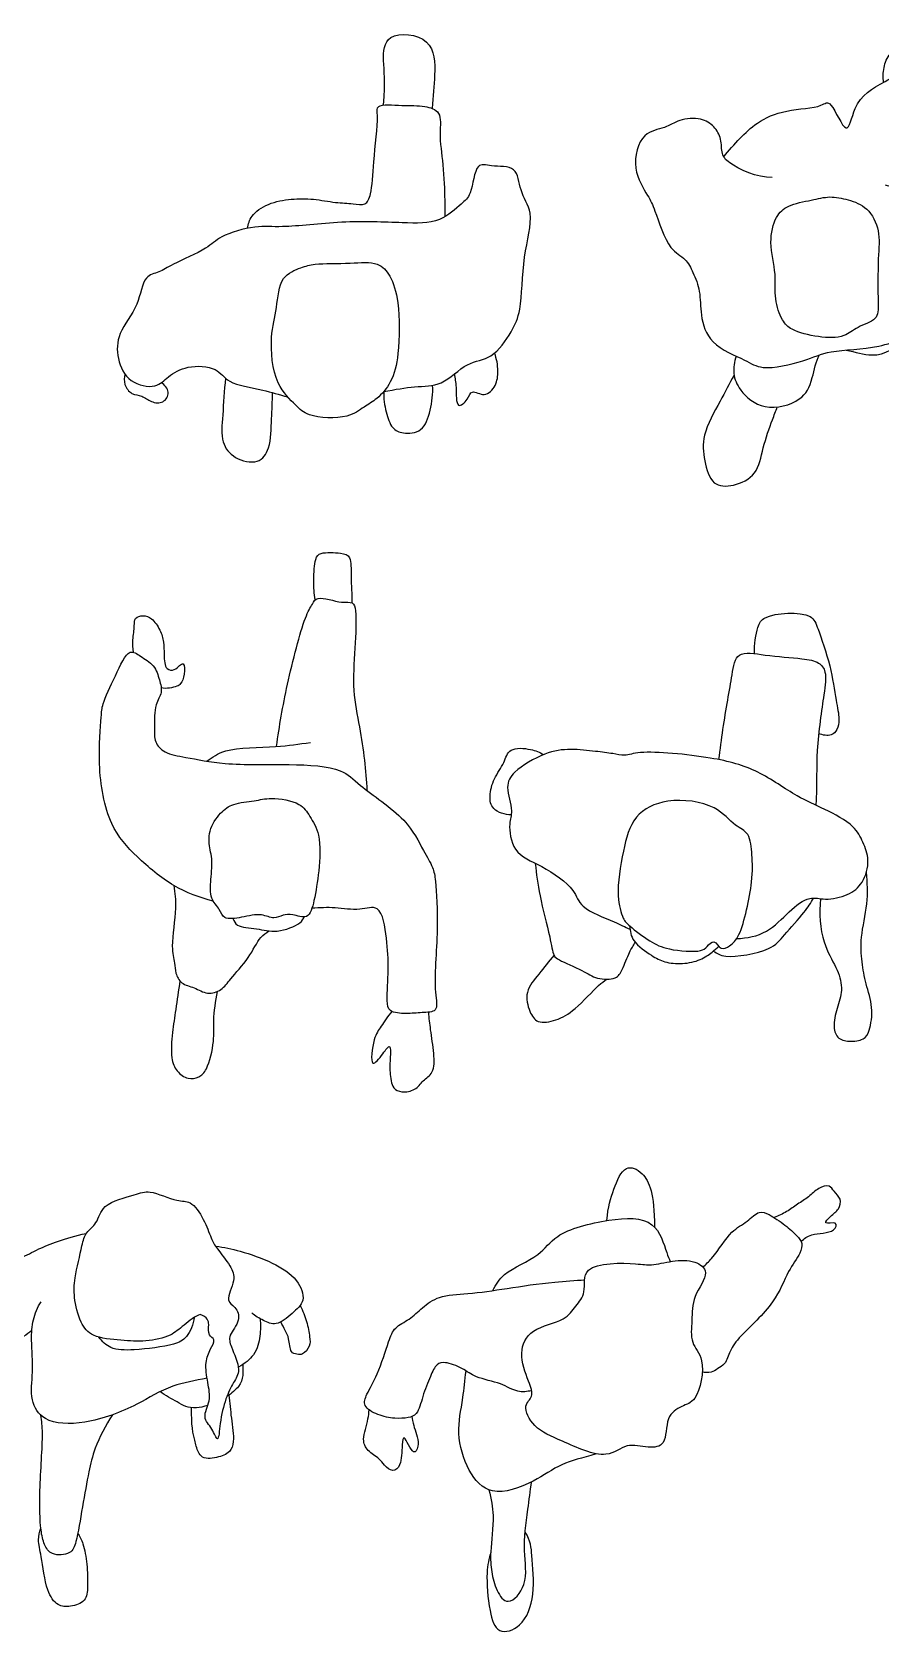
# Model space of a CAD drawing. Header units: millimetres. Extents: x 1.39 to 5.98, y 0.28 to 2.74.
# Drawn here: x 2.834 to 4.109, y 0.332 to 2.735 of the extents above; entities that cross this region are included whole.
import ezdxf

# ---------------------------------------------------------------- set-up
doc = ezdxf.new("R2010")
doc.units = ezdxf.units.MM

# ---------------------------------------------------------------- blocks, each defined once
blk = doc.blocks.new('pa37-3')
for points, knots in [([(3.0862, 0.8103), (3.0975, 0.806), (3.1003, 0.795), (3.0972, 0.7787), (3.1105, 0.7726), (3.1007, 0.7574), (3.0929, 0.7378), (3.0975, 0.7079), (3.1031, 0.681), (3.0883, 0.6552), (3.1044, 0.6406), (3.1137, 0.6137), (3.1159, 0.6508), (3.1237, 0.6827), (3.1356, 0.7079), (3.149, 0.7267), (3.1323, 0.7612), (3.1279, 0.7792), (3.1481, 0.8001), (3.1406, 0.8223), (3.1224, 0.8302), (3.1408, 0.8619), (3.1324, 0.8836), (3.1113, 0.9087), (3.1021, 0.9247), (3.0927, 0.953), (3.0726, 0.982), (3.051, 0.9784), (3.0101, 0.9985), (2.9888, 0.9892), (2.938, 0.9777), (2.9329, 0.9468), (2.9133, 0.9334), (2.9087, 0.9127), (2.8972, 0.8643), (2.896, 0.8368), (2.9052, 0.7974), (2.9241, 0.775), (2.9683, 0.7712), (3.0037, 0.7687), (3.0425, 0.7771), (3.0607, 0.7933), (3.0794, 0.8082), (3.0862, 0.8103)], [0, 0, 0, 0, 0.204265, 0.417115, 0.588599, 0.793463, 1.044646, 1.338803, 1.623806, 1.893434, 2.14152, 2.360913, 2.622264, 2.954013, 3.234439, 3.481497, 3.803953, 4.030535, 4.303281, 4.545026, 4.753439, 5.048611, 5.307772, 5.61226, 5.845765, 6.142566, 6.446884, 6.690494, 7.039325, 7.305601, 7.676875, 7.961043, 8.207707, 8.454666, 8.831775, 9.125605, 9.459549, 9.741345, 10.090154, 10.42194, 10.751291, 11.025463, 11.316718, 11.316718, 11.316718, 11.316718]), ([(2.8334, 0.7861), (2.8295, 0.7828), (2.8155, 0.7723), (2.7875, 0.7606), (2.7621, 0.7511), (2.7412, 0.7573), (2.7417, 0.767), (2.7284, 0.7924), (2.7193, 0.8124), (2.7113, 0.8351), (2.7394, 0.8535), (2.766, 0.8778), (2.8174, 0.8941), (2.843, 0.9091), (2.8827, 0.9249), (2.9152, 0.9319)], [0.183205, 0.183205, 0.183205, 0.183205, 0.31878, 0.648247, 0.941923, 1.156615, 1.370541, 1.655433, 1.912339, 2.148227, 2.434269, 2.764368, 3.145618, 3.444391, 3.867056, 3.867056, 3.867056, 3.867056]), ([(3.1094, 0.9127), (3.1219, 0.9109), (3.1468, 0.9059), (3.1952, 0.8891), (3.2329, 0.8652), (3.2462, 0.8302), (3.2243, 0.8119), (3.2014, 0.7917), (3.1807, 0.8011), (3.169, 0.8078), (3.1638, 0.8124)], [0, 0, 0, 0, 0.328001, 0.709167, 1.065861, 1.36036, 1.631174, 1.914903, 2.151673, 2.393282, 2.393282, 2.393282, 2.393282]), ([(3.0966, 0.7146), (3.0789, 0.7107), (3.0366, 0.7036), (2.9929, 0.6729), (2.9156, 0.6438), (2.8516, 0.6464), (2.8295, 0.682), (2.8363, 0.7237), (2.8322, 0.7709), (2.834, 0.802), (2.8422, 0.8209), (2.8472, 0.8293)], [1.104198, 1.104198, 1.104198, 1.104198, 1.421406, 1.83628, 2.320455, 2.729757, 3.042013, 3.386379, 3.753843, 4.049899, 4.338706, 4.338706, 4.338706, 4.338706]), ([(3.2364, 0.8236), (3.2404, 0.8159), (3.2468, 0.8002), (3.251, 0.777), (3.2521, 0.7625), (3.2408, 0.7491), (3.2318, 0.7504), (3.2207, 0.7526), (3.2204, 0.7746), (3.2142, 0.7855), (3.2098, 0.7947), (3.2073, 0.7989)], [0, 0, 0, 0, 0.271681, 0.52886, 0.729905, 0.936752, 1.090728, 1.252065, 1.487267, 1.681905, 1.886051, 1.886051, 1.886051, 1.886051]), ([(2.722, 0.8067), (2.7188, 0.8017), (2.7029, 0.7776), (2.6758, 0.7374), (2.6678, 0.717), (2.6717, 0.6802), (2.6834, 0.6598), (2.6971, 0.6408), (2.7142, 0.6501), (2.6973, 0.674), (2.7024, 0.6896), (2.7108, 0.6607), (2.7214, 0.6841), (2.709, 0.6995), (2.7107, 0.7151), (2.7092, 0.7353), (2.7252, 0.7481), (2.7347, 0.7574), (2.7411, 0.7637)], [0.878292, 0.878292, 0.878292, 0.878292, 0.993804, 1.424881, 1.671114, 1.977782, 2.249711, 2.482735, 2.653526, 2.932061, 3.075031, 3.291324, 3.490307, 3.737939, 3.946259, 4.154131, 4.425237, 4.512474, 4.512474, 4.512474, 4.512474]), ([(3.0773, 0.8058), (3.0764, 0.7955), (3.067, 0.7744), (3.0464, 0.7631), (2.9873, 0.7561), (2.952, 0.7566), (2.9389, 0.7697), (2.9341, 0.7761)], [0, 0, 0, 0, 0.296561, 0.550965, 0.960858, 1.276788, 1.53752, 1.53752, 1.53752, 1.53752]), ([(3.1763, 0.8038), (3.1773, 0.7952), (3.1765, 0.7774), (3.1708, 0.7508), (3.1533, 0.7363), (3.1436, 0.7309)], [0, 0, 0, 0, 0.2722474, 0.5618472, 0.7929903, 0.7929903, 0.7929903, 0.7929903]), ([(3.1502, 0.735), (3.1505, 0.7238), (3.1525, 0.7075), (3.1336, 0.6918), (3.1265, 0.6871)], [0, 0, 0, 0, 0.3081302, 0.457713, 0.457713, 0.457713, 0.457713]), ([(3.0976, 0.6736), (3.0915, 0.6716), (3.0708, 0.6671), (3.0526, 0.6788), (3.0341, 0.6882), (3.0263, 0.6944)], [0.6407647, 0.6407647, 0.6407647, 0.6407647, 0.7566043, 1.0490895, 1.340065, 1.340065, 1.340065, 1.340065]), ([(3.1295, 0.6892), (3.1309, 0.6776), (3.1322, 0.6558), (3.1384, 0.6213), (3.1312, 0.6016), (3.1113, 0.5947), (3.0865, 0.5917), (3.0751, 0.6301), (3.0731, 0.6438), (3.0734, 0.67)], [0, 0, 0, 0, 0.315464, 0.622118, 0.811541, 1.05942, 1.324701, 1.510872, 2.091189, 2.091189, 2.091189, 2.091189]), ([(2.9546, 0.6596), (2.9442, 0.6439), (2.9268, 0.6098), (2.9189, 0.5736), (2.9092, 0.5227), (2.9012, 0.4703), (2.8931, 0.4496), (2.8623, 0.4473), (2.8512, 0.4651), (2.8459, 0.4888), (2.8439, 0.5458), (2.8512, 0.6311), (2.8481, 0.6497), (2.8471, 0.6588)], [0, 0, 0, 0, 0.39973, 0.725125, 1.116301, 1.502257, 1.734207, 2.002575, 2.229996, 2.483991, 2.893556, 3.385953, 3.665265, 3.665265, 3.665265, 3.665265]), ([(2.9025, 0.4819), (2.9055, 0.4769), (2.9116, 0.4647), (2.9169, 0.4349), (2.9176, 0.4028), (2.9158, 0.3788), (2.8915, 0.3706), (2.8708, 0.3719), (2.8538, 0.3965), (2.8487, 0.4462), (2.8417, 0.4711), (2.845, 0.4836), (2.847, 0.4891)], [0.03381, 0.03381, 0.03381, 0.03381, 0.24249, 0.540348, 0.847538, 1.092656, 1.34476, 1.576752, 1.853532, 2.232934, 2.504074, 2.726162, 2.726162, 2.726162, 2.726162])]:
    blk.add_open_spline(points, degree=3, knots=knots)
blk = doc.blocks.new('pa37-4')
for points, knots in [([(3.6972, 0.9511), (3.6988, 0.972), (3.7065, 0.996), (3.7227, 1.0369), (3.7553, 1.0238), (3.7689, 0.9909), (3.7686, 0.9415)], [0, 0, 0, 0, 0.311435, 0.603772, 0.845775, 1.191571, 1.191571, 1.191571, 1.191571]), ([(3.9889, 0.9198), (3.9939, 0.9237), (4.0029, 0.9331), (4.039, 0.931), (4.0448, 0.9513), (4.0196, 0.9435), (4.0341, 0.9594), (4.0462, 0.967), (4.0503, 0.9842), (4.0378, 0.9944), (4.0322, 1.0053), (4.0139, 1.0003), (4.0007, 0.9862), (3.9834, 0.976), (3.9677, 0.9638), (3.9549, 0.9581), (3.9484, 0.9557)], [0, 0, 0, 0, 0.23699, 0.551426, 0.725418, 0.930757, 1.119204, 1.341207, 1.54799, 1.759091, 1.934984, 2.150399, 2.392973, 2.635627, 2.878281, 3.126832, 3.126832, 3.126832, 3.126832]), ([(3.8414, 0.8812), (3.8459, 0.8852), (3.8627, 0.9019), (3.8821, 0.9358), (3.9076, 0.948), (3.9253, 0.9669), (3.9419, 0.9604), (3.9651, 0.9447), (3.9823, 0.9292), (3.9921, 0.9172), (3.9877, 0.9005), (3.9673, 0.8736), (3.9511, 0.8265), (3.8984, 0.7797), (3.8818, 0.7569), (3.8759, 0.7352), (3.8636, 0.7292), (3.8542, 0.7218), (3.8447, 0.7227), (3.8405, 0.724)], [8.485029, 8.485029, 8.485029, 8.485029, 8.622069, 9.0057, 9.294594, 9.553012, 9.764721, 10.055788, 10.321466, 10.522601, 10.732025, 11.042342, 11.432511, 11.885573, 12.176727, 12.4213, 12.615196, 12.7998, 12.997043, 12.997043, 12.997043, 12.997043]), ([(3.526, 0.846), (3.5302, 0.8547), (3.5428, 0.8757), (3.5979, 0.8967), (3.6192, 0.9334), (3.6989, 0.9544), (3.7711, 0.9574), (3.785, 0.908), (3.7906, 0.8934), (3.7924, 0.8895)], [0.072125, 0.072125, 0.072125, 0.072125, 0.343103, 0.772029, 1.130082, 1.634366, 2.08811, 2.475676, 2.634021, 2.634021, 2.634021, 2.634021]), ([(3.5871, 0.7851), (3.5758, 0.7774), (3.5633, 0.7522), (3.579, 0.7114), (3.5885, 0.6866), (3.5694, 0.6734), (3.5883, 0.6371), (3.6292, 0.6212), (3.6963, 0.5892), (3.7258, 0.6188), (3.7583, 0.6088), (3.7883, 0.6129), (3.7842, 0.6566), (3.8094, 0.6735), (3.8346, 0.6794), (3.847, 0.7439), (3.8215, 0.7663), (3.8258, 0.802), (3.8245, 0.8371), (3.8541, 0.873), (3.8288, 0.8926), (3.7959, 0.8912), (3.763, 0.8831), (3.7428, 0.8871), (3.6562, 0.8891), (3.6675, 0.8424), (3.65, 0.8227), (3.6342, 0.799), (3.5999, 0.7938), (3.5871, 0.7851)], [0, 0, 0, 0, 0.333413, 0.690942, 0.953677, 1.176676, 1.485187, 1.860393, 2.310351, 2.628725, 2.935778, 3.198563, 3.527514, 3.810182, 4.073696, 4.484005, 4.786937, 5.096886, 5.426036, 5.764678, 6.022646, 6.338605, 6.644303, 6.911931, 7.371091, 7.684464, 7.955224, 8.237814, 8.61546, 8.61546, 8.61546, 8.61546]), ([(3.5842, 0.6957), (3.5774, 0.6943), (3.562, 0.6923), (3.5383, 0.7081), (3.5002, 0.7143), (3.481, 0.7296), (3.4553, 0.7395), (3.4406, 0.7363), (3.4313, 0.7161), (3.4202, 0.688), (3.4137, 0.6597), (3.3984, 0.6546), (3.3778, 0.6533), (3.3538, 0.6584), (3.3297, 0.6715), (3.3367, 0.6924), (3.3538, 0.7204), (3.3688, 0.7685), (3.3774, 0.7914), (3.4014, 0.8023), (3.4199, 0.8209), (3.4454, 0.8396), (3.4901, 0.8406), (3.5484, 0.8493), (3.6083, 0.8587), (3.6497, 0.8611), (3.6638, 0.8623)], [0, 0, 0, 0, 0.24867, 0.536215, 0.870015, 1.14402, 1.422653, 1.616861, 1.862097, 2.17194, 2.455005, 2.657267, 2.901272, 3.177977, 3.440553, 3.666134, 3.985372, 4.373574, 4.636659, 4.903562, 5.183242, 5.48053, 5.837655, 6.25679, 6.719576, 6.999954, 6.999954, 6.999954, 6.999954]), ([(3.6813, 0.601), (3.6592, 0.5939), (3.6305, 0.5889), (3.5841, 0.555), (3.5225, 0.5349), (3.4869, 0.5739), (3.4703, 0.6335), (3.4802, 0.6753), (3.4842, 0.7113), (3.4856, 0.7253)], [0.260586, 0.260586, 0.260586, 0.260586, 0.634848, 0.982589, 1.440111, 1.848391, 2.278655, 2.705978, 2.967099, 2.967099, 2.967099, 2.967099]), ([(3.4044, 0.6569), (3.4055, 0.648), (3.4097, 0.6352), (3.4168, 0.6148), (3.406, 0.5949), (3.3921, 0.6341), (3.3888, 0.6114), (3.3895, 0.5845), (3.3757, 0.5724), (3.3622, 0.5838), (3.3558, 0.5943), (3.3366, 0.6047), (3.3286, 0.6235), (3.3382, 0.6478), (3.3397, 0.6624), (3.34, 0.6668)], [0.192874, 0.192874, 0.192874, 0.192874, 0.32005, 0.641775, 0.838647, 1.139123, 1.336591, 1.664383, 1.883554, 2.111427, 2.326731, 2.598217, 2.85462, 3.188834, 3.33421, 3.33421, 3.33421, 3.33421]), ([(3.5201, 0.5469), (3.5235, 0.5325), (3.5289, 0.5057), (3.5213, 0.4544), (3.5233, 0.4244), (3.53, 0.3963), (3.549, 0.3697), (3.5808, 0.4065), (3.57, 0.4567), (3.5774, 0.5067), (3.5821, 0.5455), (3.5841, 0.5586)], [0.065317, 0.065317, 0.065317, 0.065317, 0.335906, 0.706515, 0.983383, 1.256586, 1.498482, 1.794106, 2.152516, 2.546171, 2.77473, 2.77473, 2.77473, 2.77473]), ([(3.5227, 0.4537), (3.52, 0.4434), (3.515, 0.4225), (3.5198, 0.3672), (3.5315, 0.3279), (3.5727, 0.3408), (3.5903, 0.3904), (3.5843, 0.4457), (3.583, 0.4703), (3.5745, 0.4833)], [0, 0, 0, 0, 0.327899, 0.76661, 1.102657, 1.4244, 1.837236, 2.280607, 2.588324, 2.588324, 2.588324, 2.588324])]:
    blk.add_open_spline(points, degree=3, knots=knots)
blk = doc.blocks.new('pa37-10')
for points, knots in [([(3.2592, 1.8829), (3.2574, 1.8921), (3.2562, 1.9098), (3.2581, 1.9451), (3.2673, 1.9553), (3.2971, 1.9537), (3.3138, 1.9493), (3.3121, 1.9147), (3.3145, 1.8912), (3.3141, 1.8786)], [0, 0, 0, 0, 0.28803, 0.556172, 0.740238, 1.032337, 1.240949, 1.491807, 1.82617, 1.82617, 1.82617, 1.82617]), ([(3.201, 1.663), (3.2052, 1.6942), (3.2151, 1.7512), (3.2411, 1.854), (3.2542, 1.8754), (3.2622, 1.8902), (3.2983, 1.8768), (3.3161, 1.8814), (3.3216, 1.8639), (3.3189, 1.808), (3.3142, 1.7475), (3.3259, 1.6927), (3.3335, 1.6426), (3.336, 1.612), (3.3368, 1.5967)], [0, 0, 0, 0, 0.528554, 1.079159, 1.344003, 1.533247, 1.857238, 2.074203, 2.271074, 2.676372, 3.109704, 3.514243, 3.899768, 4.267389, 4.267389, 4.267389, 4.267389]), ([(2.9861, 1.8043), (2.9854, 1.8105), (2.9845, 1.8227), (2.988, 1.8434), (2.9869, 1.8566), (3.0012, 1.8606), (3.0144, 1.8558), (3.0267, 1.8379), (3.0321, 1.8196), (3.0317, 1.8011), (3.0332, 1.7773), (3.0484, 1.7769), (3.0543, 1.7841), (3.0631, 1.7901), (3.0634, 1.7704), (3.0576, 1.7566), (3.0514, 1.7525), (3.0354, 1.749), (3.0277, 1.7508)], [0, 0, 0, 0, 0.234606, 0.484861, 0.66746, 0.854212, 1.05388, 1.302791, 1.538662, 1.779107, 2.026681, 2.205106, 2.375433, 2.511551, 2.723215, 2.936463, 3.081229, 3.344296, 3.344296, 3.344296, 3.344296]), ([(3.106, 1.4306), (3.0854, 1.4358), (3.045, 1.4505), (2.9906, 1.4967), (2.9468, 1.5441), (2.9313, 1.6341), (2.9378, 1.706), (2.9387, 1.7273), (2.9585, 1.7671), (2.978, 1.8122), (2.9971, 1.7974), (3.0182, 1.7858), (3.0251, 1.7632), (3.0304, 1.7432), (3.0169, 1.7258), (3.0179, 1.6917), (3.0169, 1.6695), (3.0331, 1.6517), (3.0671, 1.6466), (3.1258, 1.6339), (3.2172, 1.6372), (3.2995, 1.6324), (3.325, 1.6026), (3.3971, 1.5564), (3.4201, 1.5084), (3.4365, 1.4815), (3.4407, 1.4587), (3.4446, 1.3866), (3.4358, 1.299), (3.4456, 1.2637), (3.4179, 1.2636), (3.3968, 1.2613), (3.3691, 1.2631), (3.3662, 1.2832), (3.3696, 1.3302), (3.3673, 1.3712), (3.3585, 1.4286), (3.3246, 1.415), (3.2889, 1.4223), (3.2658, 1.4206), (3.2542, 1.4199)], [0, 0, 0, 0, 0.433661, 0.887307, 1.318301, 1.838893, 2.293171, 2.537924, 2.906775, 3.257001, 3.478031, 3.745204, 4.004935, 4.241714, 4.486363, 4.801122, 5.055117, 5.300698, 5.610306, 6.030109, 6.5631, 7.040197, 7.373972, 7.86986, 8.269377, 8.561041, 8.812485, 9.274841, 9.800889, 10.08204, 10.325642, 10.593452, 10.856198, 11.075369, 11.444008, 11.817833, 12.186509, 12.465456, 12.79538, 13.116204, 13.116204, 13.116204, 13.116204]), ([(3.0963, 1.6408), (3.1051, 1.647), (3.1229, 1.6615), (3.202, 1.6612), (3.2344, 1.6666), (3.2518, 1.6687)], [0, 0, 0, 0, 0.308255, 0.779356, 1.173479, 1.173479, 1.173479, 1.173479]), ([(3.117, 1.5626), (3.1103, 1.5555), (3.0975, 1.5374), (3.1005, 1.5073), (3.1049, 1.4946), (3.1024, 1.463), (3.0999, 1.4347), (3.1161, 1.4195), (3.121, 1.4018), (3.1496, 1.4063), (3.178, 1.413), (3.1966, 1.4029), (3.2108, 1.4104), (3.2251, 1.412), (3.2497, 1.4012), (3.2584, 1.4346), (3.2651, 1.4751), (3.2683, 1.5298), (3.2511, 1.5577), (3.2374, 1.5798), (3.1924, 1.5871), (3.1684, 1.5807), (3.1355, 1.5783), (3.1229, 1.5687), (3.117, 1.5626)], [0, 0, 0, 0, 0.30318, 0.590828, 0.791344, 1.093769, 1.381561, 1.627784, 1.836361, 2.108586, 2.40769, 2.643748, 2.849275, 3.057346, 3.304256, 3.583343, 3.947454, 4.345043, 4.648837, 4.916588, 5.268401, 5.548447, 5.851051, 6.116039, 6.116039, 6.116039, 6.116039]), ([(3.0468, 1.4541), (3.0482, 1.4428), (3.0516, 1.421), (3.0415, 1.3637), (3.048, 1.3386), (3.0487, 1.3228), (3.0571, 1.3055), (3.078, 1.3017), (3.0965, 1.2893), (3.1194, 1.2967), (3.1319, 1.315), (3.1599, 1.344), (3.1751, 1.377), (3.1851, 1.383), (3.1895, 1.3859)], [0, 0, 0, 0, 0.31731, 0.72796, 1.002844, 1.213953, 1.438151, 1.68235, 1.934032, 2.181317, 2.435091, 2.783729, 3.10805, 3.323579, 3.323579, 3.323579, 3.323579]), ([(3.1355, 1.4045), (3.1372, 1.4009), (3.1407, 1.3914), (3.1728, 1.3901), (3.2002, 1.3816), (3.2377, 1.396), (3.2408, 1.4038), (3.2426, 1.407)], [0, 0, 0, 0, 0.187703, 0.479546, 0.784305, 1.111233, 1.291523, 1.291523, 1.291523, 1.291523]), ([(3.0559, 1.3108), (3.0537, 1.2966), (3.0495, 1.2679), (3.0444, 1.2344), (3.0414, 1.1958), (3.0499, 1.175), (3.0674, 1.1624), (3.0853, 1.1657), (3.0981, 1.1783), (3.1083, 1.2215), (3.1053, 1.2513), (3.1095, 1.2809), (3.1121, 1.2951)], [0, 0, 0, 0, 0.356469, 0.678926, 1.012204, 1.264621, 1.504842, 1.722548, 1.945108, 2.298584, 2.60526, 2.963695, 2.963695, 2.963695, 2.963695]), ([(3.3741, 1.2651), (3.3683, 1.2581), (3.3579, 1.2416), (3.3462, 1.2268), (3.34, 1.1746), (3.3608, 1.2013), (3.373, 1.2191), (3.3717, 1.1933), (3.3705, 1.1749), (3.3746, 1.1487), (3.3889, 1.1431), (3.4103, 1.146), (3.4202, 1.1618), (3.4383, 1.1724), (3.438, 1.2028), (3.4321, 1.2373), (3.4304, 1.255), (3.4295, 1.2639)], [0, 0, 0, 0, 0.284291, 0.544206, 0.865463, 1.110738, 1.320205, 1.539541, 1.7965, 2.061291, 2.259708, 2.500683, 2.731018, 2.965903, 3.252982, 3.578499, 3.859098, 3.859098, 3.859098, 3.859098])]:
    blk.add_open_spline(points, degree=3, knots=knots)
blk = doc.blocks.new('pa37-11')
for points, knots in [([(3.9191, 1.8023), (3.9179, 1.8158), (3.9233, 1.8432), (3.9348, 1.8629), (4.0046, 1.8672), (4.0141, 1.8395), (4.0343, 1.7841), (4.0404, 1.7339), (4.0474, 1.705), (4.0436, 1.688), (4.0351, 1.678), (4.021, 1.6795), (4.0154, 1.6824)], [0, 0, 0, 0, 0.335005, 0.583487, 1.194437, 1.469797, 1.873187, 2.253805, 2.534972, 2.744936, 2.922145, 3.15013, 3.15013, 3.15013, 3.15013]), ([(3.8656, 1.6431), (3.8674, 1.6584), (3.8735, 1.7049), (3.8849, 1.7658), (3.8908, 1.8079), (3.9368, 1.7987), (3.9885, 1.7955), (4.016, 1.7908), (4.028, 1.7739), (4.0228, 1.7377), (4.0107, 1.6564), (4.0128, 1.6025), (4.0114, 1.5782), (4.0111, 1.5746)], [0.314906, 0.314906, 0.314906, 0.314906, 0.547419, 1.025393, 1.321554, 1.647576, 2.038484, 2.306493, 2.519541, 2.826485, 3.307569, 3.750812, 3.830571, 3.830571, 3.830571, 3.830571]), ([(3.5535, 1.5601), (3.5442, 1.56), (3.5238, 1.5667), (3.5201, 1.5891), (3.5267, 1.6152), (3.5436, 1.6374), (3.5494, 1.6622), (3.5838, 1.6595), (3.596, 1.6543), (3.6021, 1.6507)], [0, 0, 0, 0, 0.276721, 0.510254, 0.780166, 1.059394, 1.302249, 1.585398, 1.827117, 1.827117, 1.827117, 1.827117]), ([(3.8923, 1.3745), (3.9075, 1.3749), (3.9396, 1.3811), (3.9692, 1.4148), (4.0008, 1.4393), (4.0254, 1.4312), (4.0598, 1.4386), (4.0831, 1.4571), (4.0929, 1.4922), (4.082, 1.5195), (4.0691, 1.5454), (4.0231, 1.5699), (3.9822, 1.5868), (3.9226, 1.6295), (3.8567, 1.6473), (3.7492, 1.6579), (3.725, 1.648), (3.7054, 1.6526), (3.6796, 1.6556), (3.6418, 1.66), (3.6039, 1.6548), (3.5571, 1.6268), (3.5437, 1.6028), (3.5572, 1.5655), (3.5488, 1.5472), (3.555, 1.5017), (3.5997, 1.4849), (3.6504, 1.4497), (3.6557, 1.4192), (3.7096, 1.4), (3.7239, 1.3921), (3.7319, 1.3884)], [0, 0, 0, 0, 0.355127, 0.708321, 1.025653, 1.281288, 1.585507, 1.867826, 2.172668, 2.451478, 2.728594, 3.09742, 3.455331, 3.890963, 4.343982, 4.88163, 5.140449, 5.362112, 5.630498, 5.951484, 6.281313, 6.66149, 6.925496, 7.238389, 7.475357, 7.801599, 8.162029, 8.564667, 8.843947, 9.222476, 9.492421, 9.492421, 9.492421, 9.492421]), ([(3.7219, 1.4053), (3.7182, 1.4127), (3.7103, 1.4408), (3.7209, 1.5056), (3.7355, 1.561), (3.7878, 1.5872), (3.8609, 1.5775), (3.8879, 1.5435), (3.9129, 1.5336), (3.9152, 1.4972), (3.9174, 1.461), (3.8998, 1.3792), (3.8834, 1.3641), (3.8677, 1.3556), (3.8589, 1.3751), (3.8468, 1.3616), (3.8389, 1.3533), (3.788, 1.357), (3.7629, 1.3692), (3.7313, 1.3925), (3.7244, 1.4002), (3.7219, 1.4053)], [0, 0, 0, 0, 0.306579, 0.73747, 1.125819, 1.507906, 1.947344, 2.284036, 2.537502, 2.829667, 3.165525, 3.637438, 3.884821, 4.074869, 4.273557, 4.459379, 4.638597, 4.99782, 5.29413, 5.612753, 5.822194, 5.822194, 5.822194, 5.822194]), ([(3.5896, 1.4874), (3.5914, 1.4711), (3.5951, 1.4395), (3.6118, 1.3795), (3.6161, 1.3486), (3.6256, 1.3417), (3.6614, 1.3266), (3.6809, 1.3133), (3.7116, 1.3124), (3.7209, 1.3279), (3.7308, 1.3544), (3.7368, 1.3639), (3.7398, 1.3687)], [0, 0, 0, 0, 0.367983, 0.786647, 1.065788, 1.236063, 1.557307, 1.825742, 2.094568, 2.308357, 2.585526, 2.803151, 2.803151, 2.803151, 2.803151]), ([(4.0183, 1.4343), (4.0157, 1.4128), (4.019, 1.3685), (4.0422, 1.3328), (4.0525, 1.3007), (4.0443, 1.2734), (4.0362, 1.2459), (4.0416, 1.2242), (4.0613, 1.219), (4.0836, 1.2216), (4.0929, 1.2369), (4.0979, 1.2721), (4.0857, 1.3062), (4.0801, 1.3397), (4.0774, 1.3773), (4.0903, 1.4269), (4.0885, 1.4584), (4.087, 1.4741)], [0, 0, 0, 0, 0.423526, 0.765523, 1.059784, 1.337332, 1.618912, 1.848852, 2.074578, 2.314151, 2.52325, 2.830832, 3.14856, 3.451948, 3.772521, 4.145711, 4.507309, 4.507309, 4.507309, 4.507309]), ([(3.8571, 1.3556), (3.863, 1.3524), (3.8742, 1.3433), (3.9448, 1.3554), (3.9626, 1.3795), (3.9945, 1.4135), (4.0033, 1.4279), (4.0078, 1.4353)], [0, 0, 0, 0, 0.235537, 0.659205, 0.95635, 1.305918, 1.573166, 1.573166, 1.573166, 1.573166]), ([(3.7314, 1.3935), (3.732, 1.3857), (3.7345, 1.369), (3.7645, 1.3488), (3.7832, 1.3381), (3.8113, 1.3357), (3.8376, 1.3413), (3.8553, 1.3537), (3.8621, 1.3599), (3.8652, 1.3631)], [0, 0, 0, 0, 0.253147, 0.559694, 0.806939, 1.079575, 1.3534, 1.59318, 1.785585, 1.785585, 1.785585, 1.785585]), ([(3.6179, 1.3494), (3.6098, 1.3405), (3.5961, 1.3214), (3.5729, 1.2956), (3.5801, 1.2651), (3.5924, 1.2458), (3.6229, 1.2514), (3.65, 1.2667), (3.6838, 1.3048), (3.6927, 1.3104), (3.6969, 1.3135)], [0, 0, 0, 0, 0.315701, 0.615052, 0.89621, 1.129445, 1.398738, 1.703493, 2.07152, 2.27889, 2.27889, 2.27889, 2.27889])]:
    blk.add_open_spline(points, degree=3, knots=knots)
blk = doc.blocks.new('pa37-17')
for points, knots in [([(3.3616, 2.6764), (3.3645, 2.7132), (3.3604, 2.7406), (3.3634, 2.7884), (3.4386, 2.7805), (3.4396, 2.7208), (3.4357, 2.6897), (3.4347, 2.6714)], [0, 0, 0, 0, 0.337674, 0.636382, 1.000775, 1.345254, 1.671456, 1.671456, 1.671456, 1.671456]), ([(3.1576, 2.4914), (3.1585, 2.4977), (3.1619, 2.5116), (3.1887, 2.5299), (3.2232, 2.536), (3.2562, 2.5362), (3.2892, 2.5295), (3.3147, 2.5289), (3.3355, 2.5245), (3.3445, 2.5454), (3.3459, 2.5908), (3.3548, 2.6573), (3.3492, 2.6791), (3.3918, 2.6747), (3.4218, 2.6765), (3.4502, 2.6668), (3.4444, 2.6317), (3.452, 2.5878), (3.4537, 2.5341), (3.4538, 2.517), (3.4538, 2.5086)], [0, 0, 0, 0, 0.223626, 0.504411, 0.806483, 1.099785, 1.394504, 1.655818, 1.870327, 2.081965, 2.436525, 2.85914, 3.052396, 3.35259, 3.651114, 3.896862, 4.174814, 4.52628, 4.896712, 5.152416, 5.152416, 5.152416, 5.152416]), ([(3.3619, 2.2462), (3.3795, 2.2495), (3.4099, 2.2552), (3.4501, 2.2531), (3.4859, 2.292), (3.5259, 2.2939), (3.555, 2.337), (3.57, 2.3695), (3.5695, 2.4482), (3.5898, 2.5139), (3.5651, 2.5461), (3.5639, 2.5865), (3.524, 2.5831), (3.499, 2.5922), (3.4948, 2.541), (3.4783, 2.5285), (3.446, 2.4976), (3.3873, 2.4997), (3.3004, 2.5033), (3.2333, 2.4944), (3.2101, 2.4939), (3.1942, 2.4934), (3.1706, 2.4964), (3.1157, 2.4808), (3.0972, 2.4597), (3.0452, 2.4387), (3.0258, 2.4249), (2.9999, 2.4205), (2.9952, 2.3737), (2.9616, 2.3357), (2.9603, 2.2956), (2.978, 2.2586), (3.0202, 2.2498), (3.0382, 2.2699), (3.0667, 2.2863), (3.1118, 2.284), (3.128, 2.2566), (3.1752, 2.2512), (3.2048, 2.2415), (3.2177, 2.2384)], [5.976222, 5.976222, 5.976222, 5.976222, 6.291611, 6.614515, 6.967464, 7.27976, 7.628208, 7.935403, 8.385906, 8.801041, 9.113336, 9.401853, 9.697661, 9.923722, 10.25073, 10.48788, 10.80922, 11.190829, 11.67671, 12.15702, 12.15702, 12.15702, 12.485732, 12.852503, 13.129753, 13.503349, 13.757184, 13.988877, 14.31885, 14.680479, 14.99238, 15.306458, 15.613696, 15.865754, 16.156535, 16.481215, 16.750741, 17.116397, 17.363937, 17.363937, 17.363937, 17.363937]), ([(3.2375, 2.4321), (3.2289, 2.429), (3.2047, 2.4196), (3.2023, 2.37), (3.19, 2.329), (3.1966, 2.2573), (3.23, 2.2263), (3.2479, 2.2072), (3.3086, 2.2045), (3.3315, 2.2233), (3.3529, 2.2349), (3.3752, 2.261), (3.3859, 2.3036), (3.386, 2.3792), (3.3739, 2.4195), (3.353, 2.4427), (3.3116, 2.4378), (3.2589, 2.4393), (3.2448, 2.4348), (3.2375, 2.4321)], [0, 0, 0, 0, 0.281247, 0.621074, 0.965412, 1.38727, 1.719618, 1.976621, 2.357581, 2.632561, 2.878494, 3.1657, 3.504842, 3.948759, 4.278236, 4.537522, 4.861726, 5.230643, 5.470937, 5.470937, 5.470937, 5.470937]), ([(3.4681, 2.2728), (3.4689, 2.266), (3.4717, 2.2553), (3.4697, 2.2172), (3.4892, 2.2343), (3.4931, 2.2506), (3.5145, 2.2365), (3.5318, 2.2555), (3.5346, 2.2772), (3.5318, 2.2956), (3.5285, 2.3041)], [0, 0, 0, 0, 0.23045, 0.494537, 0.695127, 0.882239, 1.098772, 1.332627, 1.571557, 1.837672, 1.837672, 1.837672, 1.837672]), ([(2.9734, 2.2725), (2.972, 2.2676), (2.9711, 2.2567), (2.9828, 2.2412), (2.9993, 2.2409), (3.0122, 2.2299), (3.0313, 2.2277), (3.0425, 2.2458), (3.0328, 2.2563), (3.028, 2.2596)], [0, 0, 0, 0, 0.200267, 0.411018, 0.610354, 0.818041, 1.027232, 1.232438, 1.446655, 1.446655, 1.446655, 1.446655]), ([(3.1244, 2.2664), (3.122, 2.2481), (3.1208, 2.2124), (3.1163, 2.1701), (3.1368, 2.1447), (3.1742, 2.136), (3.1928, 2.1618), (3.193, 2.2062), (3.1949, 2.2315), (3.1951, 2.2445)], [0, 0, 0, 0, 0.378821, 0.702936, 0.980174, 1.272329, 1.533362, 1.870512, 2.189113, 2.189113, 2.189113, 2.189113]), ([(3.3619, 2.2462), (3.3617, 2.236), (3.3645, 2.2164), (3.3734, 2.1905), (3.391, 2.1822), (3.4219, 2.1848), (3.4328, 2.219), (3.4364, 2.2431), (3.4355, 2.2557)], [0, 0, 0, 0, 0.281709, 0.539255, 0.753916, 1.015202, 1.304434, 1.617127, 1.617127, 1.617127, 1.617127])]:
    blk.add_open_spline(points, degree=3, knots=knots)
blk = doc.blocks.new('pa37-18')
for points, knots in [([(4.1129, 2.7106), (4.1118, 2.7178), (4.1124, 2.7326), (4.1207, 2.7559), (4.1442, 2.7652), (4.1651, 2.7737), (4.1743, 2.7518), (4.1783, 2.7394), (4.1793, 2.7354)], [0, 0, 0, 0, 0.26253, 0.530133, 0.809276, 1.047469, 1.323775, 1.457217, 1.457217, 1.457217, 1.457217]), ([(3.8728, 2.5986), (3.8802, 2.6083), (3.897, 2.6267), (3.9225, 2.6515), (3.9652, 2.6709), (4.0187, 2.6714), (4.0331, 2.6878), (4.0591, 2.6211), (4.0689, 2.6869), (4.1139, 2.7104), (4.1882, 2.7543), (4.2166, 2.692), (4.2172, 2.6674), (4.2427, 2.6255), (4.2459, 2.5645), (4.2394, 2.5217), (4.2318, 2.4883), (4.2268, 2.4722)], [0, 0, 0, 0, 0.339417, 0.669806, 1.05627, 1.460371, 1.680368, 1.963628, 2.220114, 2.637531, 3.114111, 3.512955, 3.798047, 4.177984, 4.614004, 4.985612, 5.38292, 5.38292, 5.38292, 5.38292]), ([(3.9456, 2.5676), (3.9231, 2.5669), (3.8805, 2.5872), (3.8689, 2.6025), (3.87, 2.626), (3.8588, 2.645), (3.8387, 2.6582), (3.8054, 2.6554), (3.7846, 2.6408), (3.7483, 2.6367), (3.7329, 2.5801), (3.7595, 2.5404), (3.7697, 2.5188), (3.7886, 2.4586), (3.8159, 2.4471), (3.8271, 2.4247), (3.8384, 2.3963), (3.8369, 2.3606), (3.8508, 2.3154), (3.9053, 2.2947), (3.9303, 2.2771), (3.9947, 2.2913), (4.0329, 2.3099), (4.1073, 2.3085), (4.1721, 2.3405), (4.2163, 2.3352), (4.237, 2.3418), (4.2468, 2.3449)], [0, 0, 0, 0, 0.460083, 0.697406, 0.956722, 1.214271, 1.481444, 1.794103, 2.076278, 2.391817, 2.789218, 3.163306, 3.449256, 3.880915, 4.175306, 4.444847, 4.750993, 5.085034, 5.456084, 5.868243, 6.177117, 6.611875, 6.98581, 7.46033, 7.935524, 8.299318, 8.609886, 8.609886, 8.609886, 8.609886]), ([(4.2061, 2.3373), (4.2015, 2.3314), (4.1925, 2.3175), (4.2004, 2.2875), (4.204, 2.2677), (4.2296, 2.2736), (4.261, 2.2802), (4.2881, 2.2867), (4.2807, 2.3262), (4.3063, 2.3538), (4.309, 2.3875), (4.3007, 2.4156), (4.2876, 2.4379), (4.2608, 2.4548), (4.2027, 2.4828), (4.1551, 2.5289), (4.128, 2.5526), (4.1196, 2.555), (4.1159, 2.5562)], [0, 0, 0, 0, 0.266482, 0.576141, 0.79926, 1.057698, 1.389318, 1.652064, 1.973618, 2.310924, 2.628648, 2.929923, 3.205707, 3.513762, 3.96495, 4.431068, 4.755585, 4.945333, 4.945333, 4.945333, 4.945333]), ([(3.9703, 2.5247), (3.9622, 2.5209), (3.9493, 2.509), (3.9399, 2.4693), (3.9526, 2.4228), (3.948, 2.3863), (3.9591, 2.3533), (3.9748, 2.3373), (4.0154, 2.327), (4.0533, 2.3262), (4.0732, 2.3444), (4.1052, 2.3533), (4.1045, 2.3818), (4.1038, 2.4466), (4.1087, 2.4865), (4.0905, 2.5237), (4.06, 2.5347), (4.0318, 2.5405), (4.0046, 2.5333), (3.9799, 2.5291), (3.9703, 2.5247)], [0, 0, 0, 0, 0.271322, 0.610131, 0.988522, 1.3218, 1.634448, 1.875602, 2.214828, 2.552577, 2.809373, 3.097263, 3.368133, 3.809791, 4.163404, 4.494498, 4.798805, 5.086987, 5.377156, 5.700542, 5.700542, 5.700542, 5.700542]), ([(4.0568, 2.3086), (4.0698, 2.3057), (4.1094, 2.2938), (4.1303, 2.3131), (4.1441, 2.3264)], [2.2161341, 2.2161341, 2.2161341, 2.2161341, 2.4430657, 2.867518, 2.867518, 2.867518, 2.867518]), ([(3.8916, 2.2994), (3.8885, 2.2913), (3.8858, 2.2726), (3.8962, 2.2466), (3.933, 2.215), (3.9899, 2.2304), (4.0055, 2.2592), (4.011, 2.2922), (4.0165, 2.3012)], [0, 0, 0, 0, 0.28659, 0.576705, 0.949158, 1.35473, 1.676558, 1.90891, 1.90891, 1.90891, 1.90891]), ([(4.2051, 2.2731), (4.1995, 2.2638), (4.191, 2.2446), (4.177, 2.2156), (4.1867, 2.1916), (4.2076, 2.2344), (4.2084, 2.2081), (4.2041, 2.1776), (4.2182, 2.1621), (4.235, 2.1733), (4.2437, 2.1843), (4.267, 2.1937), (4.2785, 2.214), (4.2688, 2.2501), (4.2717, 2.2724), (4.2733, 2.2837)], [0, 0, 0, 0, 0.32005, 0.641775, 0.838647, 1.139123, 1.336591, 1.664383, 1.883554, 2.111427, 2.326731, 2.598217, 2.85462, 3.188834, 3.516918, 3.516918, 3.516918, 3.516918]), ([(3.8884, 2.2707), (3.8809, 2.2579), (3.868, 2.2323), (3.8391, 2.1817), (3.8429, 2.1438), (3.8538, 2.1037), (3.8885, 2.1034), (3.9243, 2.1208), (3.9309, 2.1626), (3.944, 2.1988), (3.9508, 2.217), (3.9532, 2.2231)], [0, 0, 0, 0, 0.373311, 0.791855, 1.13975, 1.474005, 1.775391, 2.112976, 2.467617, 2.840482, 3.034517, 3.034517, 3.034517, 3.034517])]:
    blk.add_open_spline(points, degree=3, knots=knots)

msp = doc.modelspace()

# ---------------------------------------------------------------- block references
for name, p in [('pa37-17', (0, -0.0506)), ('pa37-18', (0, -0.0506)), ('pa37-10', (0, 0)), ('pa37-11', (0, 0)), ('pa37-4', (0, 0)), ('pa37-3', (0, 0))]:
    msp.add_blockref(name, p)

doc.saveas('drawing.dxf')
